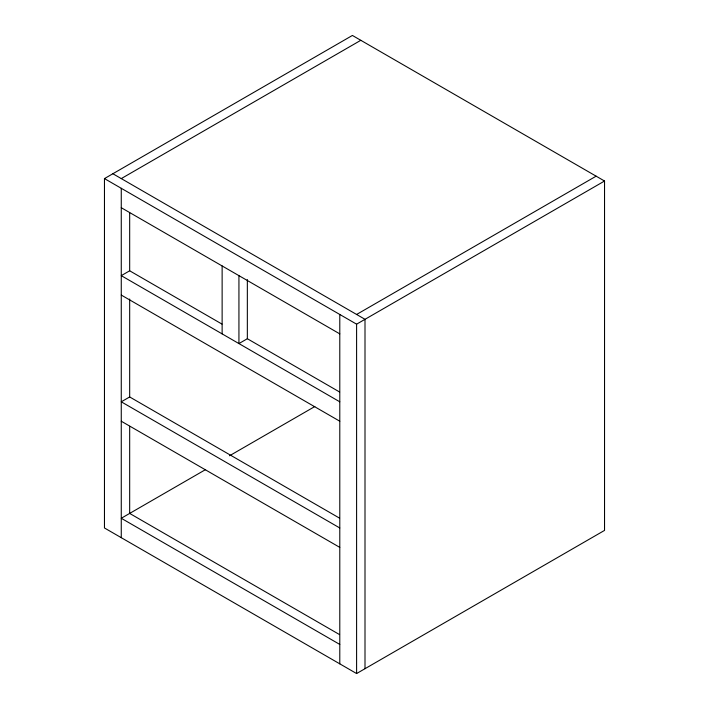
<?xml version="1.0" encoding="UTF-8"?>
<svg xmlns="http://www.w3.org/2000/svg" width="709" height="709" viewBox="0 0 709 709"><rect width="100%" height="100%" fill="white"/><g stroke="black" fill="none" stroke-linecap="round" stroke-linejoin="round"><path stroke-width="1.06" d="M104.462 178.597L352.4 35.45L604.538 181.025L604.538 530.403L356.6 673.55L104.462 527.975L104.462 178.597L356.6 324.173L604.538 181.025M121.266 178.597L360.801 40.307M221.97 324.084L129.676 270.794L121.266 275.65L339.788 401.808M339.567 518.146L129.676 396.96L121.266 401.808L339.788 527.975M339.629 392.015L247.344 338.725L238.933 343.581L238.933 275.641M356.6 314.468L596.136 176.169M205.583 469.588L121.266 518.27L339.788 644.437M229.539 455.763L314.814 406.532M112.864 173.74L365.002 319.316L365.002 668.693M121.266 207.71L339.788 333.877M121.266 295.059L339.788 421.217M121.266 421.226L339.788 547.383M339.567 634.599L129.676 513.422L129.676 426.295M356.6 324.173L356.6 673.55M339.788 314.468L339.788 663.846M247.344 279.559L247.344 338.725M222.13 265.937L222.13 333.877M129.676 212.718L129.676 270.794M129.676 299.012L129.676 396.96M121.266 188.302L121.266 537.679"/></g></svg>
